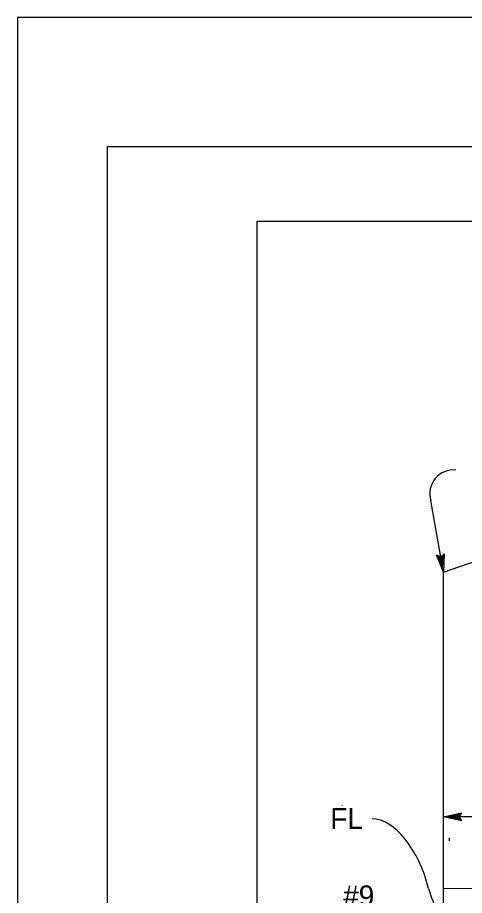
# Model space of a CAD drawing. Extents: x -894 to 866, y -472 to 714.
# Drawn here: x -894 to -744.8, y 420.4 to 713.6 of the extents above; entities that cross this region are included whole.
import ezdxf

# ---------------------------------------------------------------- set-up
doc = ezdxf.new("R2010")
doc.units = 0
for name, color, linetype in [('border_PLOTTING-ELEMENTS', 7, 'Continuous'), ('border_rw_22x34_Cut_Lines', 7, 'Continuous'), ('border_SHEET', 7, 'Continuous'), ('df_CULV-BOX', 7, 'Continuous'), ('df_CULV-BOX-anno', 7, 'Continuous')]:
    doc.layers.add(name, color=color, linetype=linetype)

msp = doc.modelspace()

# ---------------------------------------------------------------- linework, layer by layer
at = {"layer": 'border_PLOTTING-ELEMENTS'}
for points in [[(-894.04, -472.44), (865.96, -472.44), (865.96, 713.56), (-894.04, 713.56)], [(-864.04, 670.56), (835.96, 670.56), (835.96, -429.44), (-864.04, -429.44)]]:
    msp.add_lwpolyline(points, close=True, dxfattribs=at)
at = {"layer": 'border_rw_22x34_Cut_Lines'}
msp.add_lwpolyline([(-864.04, 670.56), (835.96, 670.56), (835.96, -429.44), (-864.04, -429.44)], close=True, dxfattribs=at)
at = {"layer": 'border_SHEET'}
for p, q in [((-814.04, 645.56), (810.96, 645.56)), ((-814.04, -404.44), (-814.04, 645.56))]:
    msp.add_line(p, q, dxfattribs=at)
at = {"layer": 'df_CULV-BOX'}
for p, q in [((-751.88, 528.34), (-545.38, 600.61)), ((-751.88, 358.34), (-751.88, 528.34)), ((-749.83, 438.6), (-749.83, 439.69)), ((-751.88, 422.84), (-545.38, 420.84))]:
    msp.add_line(p, q, dxfattribs=at)
at = {"layer": 'df_CULV-BOX-anno'}
for p, q in [((-751.88, 528.34), (-756.04, 552.33)), ((-754.22, 534.02), (-754.22, 534.02)), ((-751.58, 534.48), (-751.58, 534.48)), ((-751.88, 528.34), (-751.88, 528.34)), ((-785.72, 450.36), (-785.72, 450.41)), ((-751.88, 446.69), (-745.88, 448.02)), ((-703.4, 446.69), (-751.88, 446.69)), ((-745.88, 445.35), (-751.88, 446.69)), ((-751.88, 446.69), (-751.88, 446.69)), ((-746.1, 445.71), (-750.5, 446.69)), ((-750.49, 446.69), (-746.11, 447.66)), ((-749.12, 446.69), (-746.29, 447.31)), ((-746.33, 446.07), (-749.12, 446.69)), ((-747.74, 446.69), (-746.53, 446.95)), ((-746.51, 446.41), (-747.74, 446.69)), ((-745.88, 448.02), (-746.68, 446.69)), ((-746.68, 446.69), (-745.88, 445.35)), ((-745.88, 448.02), (-745.88, 448.02)), ((-745.88, 445.35), (-745.88, 445.35))]:
    msp.add_line(p, q, dxfattribs=at)
msp.add_lwpolyline([(-751.58, 534.48), (-751.88, 528.34), (-754.22, 534.02), (-753.83, 533.87), (-752.12, 529.71), (-751.9, 534.21), (-752.21, 533.94), (-752.35, 531.06), (-753.44, 533.72), (-753.06, 533.57), (-752.58, 532.42), (-752.52, 533.67), (-752.77, 533.46), (-754.22, 534.02), (-752.77, 533.46)], close=True, dxfattribs=at)
msp.add_arc((-748.56, 554.66), 7.83, 83.5444, 197.3189, dxfattribs=at)
for centre, start_param, end_param in [((-770.04, 422.25), 1.419584, 2.972068), ((-744.03, 424.91), 4.633221, 4.985357)]:
    msp.add_ellipse(centre, major_axis=(7.77, -23.42), ratio=0.521035, start_param=start_param, end_param=end_param, dxfattribs=at)

# ---------------------------------------------------------------- texts
for s, p in [('FL', (-789.66, 442.6)), ('#9', (-785.36, 416.76))]:
    msp.add_text(s, height=7, dxfattribs=at).set_placement(p)

doc.saveas('drawing.dxf')
